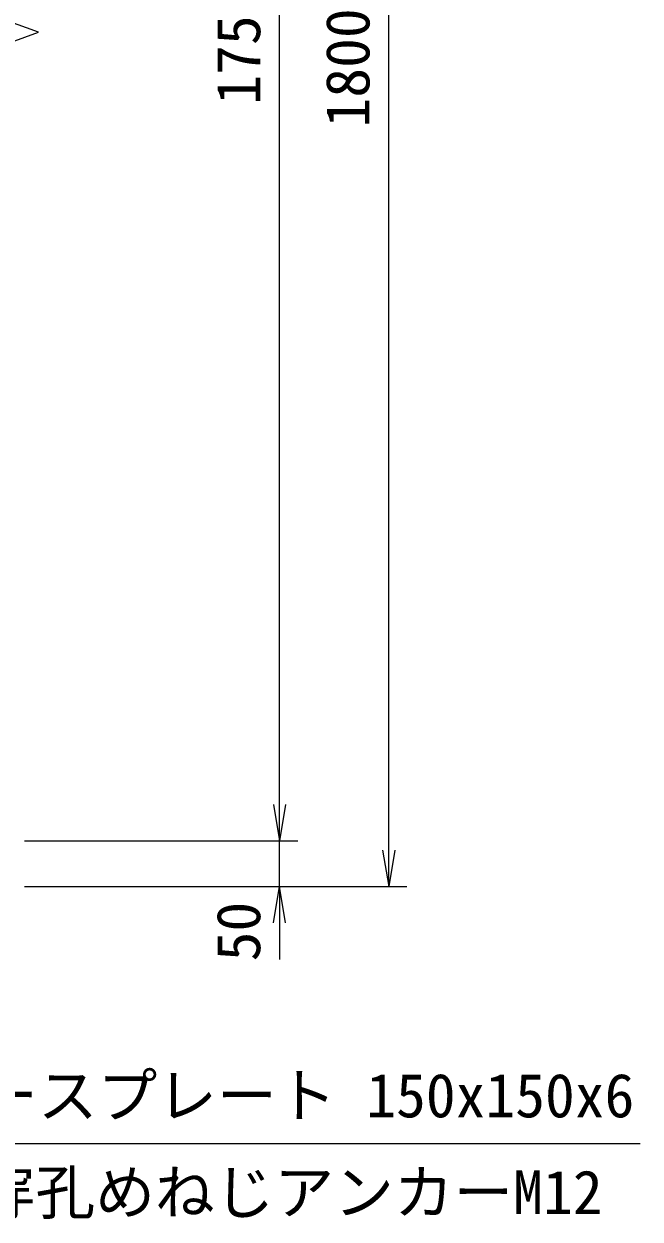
# Model space of a CAD drawing. Units: millimetres, scale not verified. Extents: x -4200 to 4200, y -2970 to 2970.
# Drawn here: x -1232 to -555, y -604 to 708 of the extents above; entities that cross this region are included whole.
import ezdxf
from ezdxf.enums import TextEntityAlignment as Align

# ---------------------------------------------------------------- set-up
doc = ezdxf.new("R2010")
doc.units = ezdxf.units.MM
doc.header["$LTSCALE"] = 20
for name, color, linetype, lineweight in [('0-4_D-STR-DIM', 7, 'Continuous', 9), ('0-5_0', 3, 'Continuous', 18), ('0-6_D-STR-TXT', 7, 'Continuous', 9)]:
    doc.layers.add(name, color=color, linetype=linetype, lineweight=lineweight)
doc.styles.add('ＭＳ ゴシック', font='')
doc.styles.get('ＭＳ ゴシック').set_extended_font_data('MS Gothic')

# ---------------------------------------------------------------- blocks, each defined once
blk = doc.blocks.new('_Open')
at = {"layer": '0-5_0', "color": 7, "lineweight": 9}
blk.add_line((-20, 3.33), (0, 0), dxfattribs=at)
blk.add_lwpolyline([(-20, -3.33), (0, 0), (-20, 0)], dxfattribs=at)

msp = doc.modelspace()

# ---------------------------------------------------------------- linework, layer by layer
at = {"layer": '0-4_D-STR-DIM'}
for p, q in [((-951.55, -148.63), (-951.55, 1521.37)), ((-831.55, -198.63), (-831.55, 1521.37)), ((-1216.31, 699.19), (-1251.55, 712.02)), ((-1286.78, 673.54), (-1216.31, 699.19)), ((-951.55, -148.63), (-951.55, -108.63)), ((-1231.55, -188.63), (-931.55, -188.63)), ((-1231.55, -188.63), (-931.55, -188.63)), ((-951.55, -238.63), (-951.55, -188.63)), ((-1231.55, -238.63), (-931.55, -238.63)), ((-1231.55, -238.63), (-811.55, -238.63)), ((-951.55, -278.63), (-951.55, -318.63))]:
    msp.add_line(p, q, dxfattribs=at)
at = {"layer": '0-6_D-STR-TXT'}
msp.add_lwpolyline([(-555.47, -521.11), (-1402.08, -521.11), (-1535.39, -238.36)], dxfattribs=at)

# ---------------------------------------------------------------- block references
at = {"layer": '0-4_D-STR-DIM', "xscale": 2, "yscale": 2}
for p, rotation in [((-951.55, -188.63), 270), ((-951.55, -188.63), 270), ((-831.55, -238.63), 270), ((-951.55, -238.63), 90)]:
    msp.add_blockref('_Open', p, dxfattribs=dict(at, rotation=rotation))

# ---------------------------------------------------------------- texts
at = {"layer": '0-4_D-STR-DIM', "style": 'ＭＳ ゴシック'}
for s, p in [('1750', (-958.29, 619.47)), ('1800', (-838.29, 594.47)), ('50', (-958.29, -320.83))]:
    msp.add_text(s, height=48.09, rotation=90, dxfattribs=at).set_placement(p, align=Align.BOTTOM_LEFT)
at = {"layer": '0-6_D-STR-TXT', "style": 'ＭＳ ゴシック'}
for s, p in [('ベースプレート 150x150x6 ', (-1348.11, -506.5)), ('他穿孔めねじアンカーM12', (-1350.73, -612.73))]:
    msp.add_text(s, height=48.09, dxfattribs=at).set_placement(p, align=Align.BOTTOM_LEFT)

doc.saveas('drawing.dxf')
